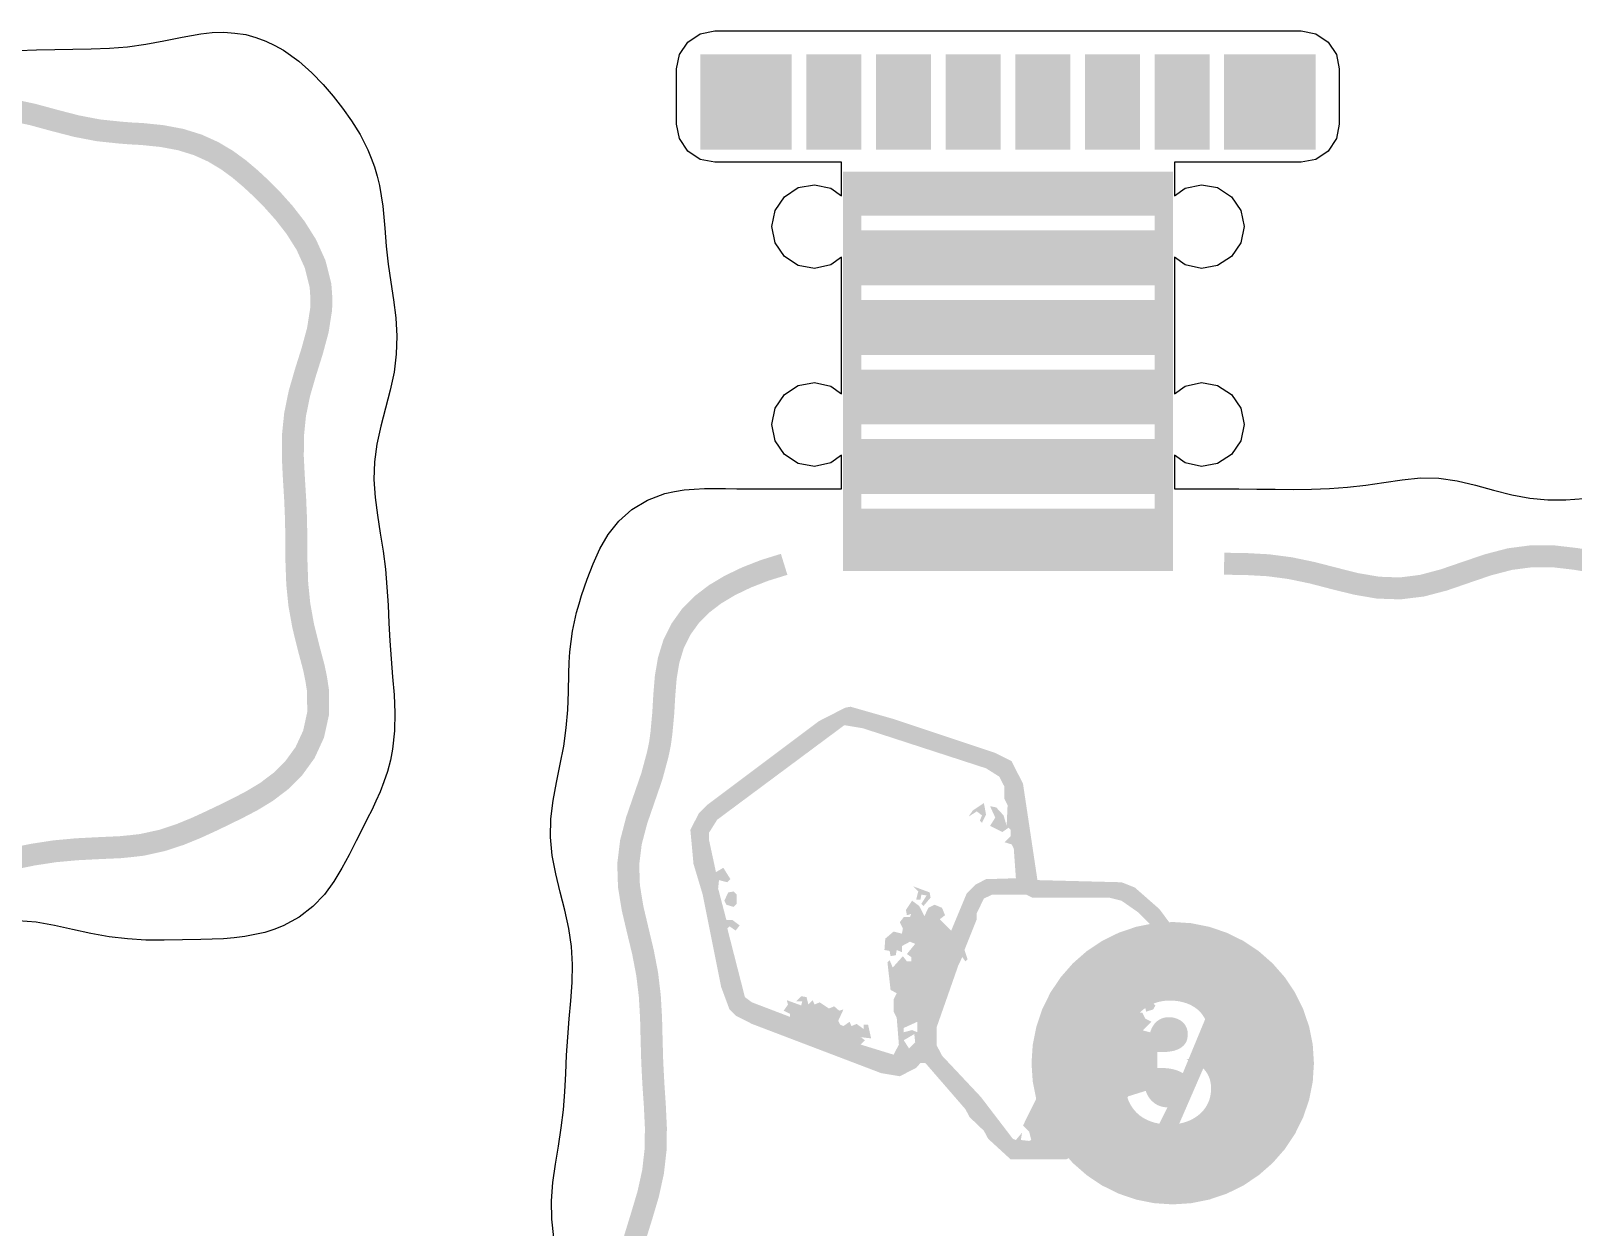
# Model space of a CAD drawing. Header units: millimetres. Extents: x 4 to 295, y 4 to 113.
# Drawn here: x 149.9 to 189.21, y 82.04 to 112.54 of the extents above; entities that cross this region are included whole.
import ezdxf

# ---------------------------------------------------------------- set-up
doc = ezdxf.new("R2010")
doc.units = ezdxf.units.MM
doc.layers.add('CUT', color=1, linetype='Continuous')
doc.layers.add('RASTER', color=7, linetype='Continuous')

msp = doc.modelspace()

# ---------------------------------------------------------------- hatches: boundary and pattern name
at = {"layer": 'RASTER'}
h = msp.add_hatch(color=7, dxfattribs=at)
h.paths.add_polyline_path([(166.958, 109.507), (182.649, 109.507), (182.649, 111.936), (166.958, 111.936)])
h.paths.add_polyline_path([(169.293, 109.507), (169.293, 111.936), (169.667, 111.936), (169.667, 109.507), (169.293, 109.507)], flags=0)
h.paths.add_polyline_path([(171.068, 109.507), (171.068, 111.936), (171.441, 111.936), (171.441, 109.507), (171.068, 109.507)], flags=0)
h.paths.add_polyline_path([(172.842, 109.507), (172.842, 111.936), (173.216, 111.936), (173.216, 109.507), (172.842, 109.507)], flags=0)
h.paths.add_polyline_path([(174.617, 109.507), (174.617, 111.936), (174.99, 111.936), (174.99, 109.507), (174.617, 109.507)], flags=0)
h.paths.add_polyline_path([(176.391, 109.507), (176.391, 111.936), (176.765, 111.936), (176.765, 109.507), (176.391, 109.507)], flags=0)
h.paths.add_polyline_path([(178.166, 109.507), (178.166, 111.936), (178.54, 111.936), (178.54, 109.507), (178.166, 109.507)], flags=0)
h.paths.add_polyline_path([(179.941, 109.507), (179.941, 111.936), (180.314, 111.936), (180.314, 109.507), (179.941, 109.507)], flags=0)
for points in [[(68.2, 106.543), (68.307, 107.041), (68.5, 107.458), (68.763, 107.819), (69.07, 108.121), (69.399, 108.369), (69.736, 108.573), (70.076, 108.752), (70.418, 108.921), (70.77, 109.089), (71.141, 109.26), (71.541, 109.424), (71.978, 109.568), (72.467, 109.675), (72.722, 109.704), (72.989, 109.73), (73.542, 109.755), (74.106, 109.784), (74.678, 109.837), (75.251, 109.925), (75.816, 110.04), (76.367, 110.155), (76.901, 110.235), (77.421, 110.253), (77.94, 110.193), (78.469, 110.058), (79.015, 109.873), (79.581, 109.678), (80.165, 109.521), (80.761, 109.438), (81.355, 109.441), (81.938, 109.513), (82.504, 109.618), (83.056, 109.721), (83.6, 109.799), (84.146, 109.847), (84.699, 109.877), (85.261, 109.907), (85.829, 109.956), (86.396, 110.03), (86.953, 110.114), (87.495, 110.182), (88.023, 110.202), (88.545, 110.157), (89.073, 110.04), (89.615, 109.867), (90.176, 109.673), (90.756, 109.504), (91.352, 109.405), (91.951, 109.397), (92.542, 109.475), (93.115, 109.604), (93.671, 109.743), (94.214, 109.858), (94.753, 109.933), (95.295, 109.97), (95.846, 109.985), (96.407, 109.999), (96.973, 110.028), (97.535, 110.073), (98.086, 110.117), (98.623, 110.134), (99.152, 110.101), (99.681, 110.006), (100.22, 109.855), (100.776, 109.674), (101.351, 109.505), (101.944, 109.394), (102.545, 109.374), (103.141, 109.448), (103.721, 109.59), (104.282, 109.756), (104.827, 109.905), (105.361, 110.008), (105.894, 110.059), (106.435, 110.066), (106.987, 110.051), (107.549, 110.036), (108.113, 110.036), (108.672, 110.048), (109.22, 110.053), (109.758, 110.028), (110.291, 109.956), (110.829, 109.834), (111.381, 109.677), (111.95, 109.519), (112.537, 109.405), (113.137, 109.372), (113.737, 109.437), (114.322, 109.581), (114.889, 109.763), (115.437, 109.938), (115.97, 110.068), (116.496, 110.136), (117.027, 110.143), (117.569, 110.107), (118.125, 110.054), (118.689, 110.008), (119.255, 109.981), (119.813, 109.965), (120.362, 109.942), (120.902, 109.891), (121.442, 109.801), (121.991, 109.677), (122.554, 109.542), (123.134, 109.435), (123.73, 109.394), (124.329, 109.444), (124.918, 109.58), (125.49, 109.767), (126.043, 109.958), (126.578, 110.11), (127.101, 110.196), (127.623, 110.21), (128.156, 110.162), (128.705, 110.078), (129.266, 109.99), (129.835, 109.92), (130.403, 109.877), (130.963, 109.849), (131.513, 109.815), (132.058, 109.758), (132.605, 109.672), (133.162, 109.57), (133.735, 109.48), (134.323, 109.437), (134.919, 109.473), (135.51, 109.592), (136.087, 109.771), (136.644, 109.967), (137.183, 110.134), (137.705, 110.237), (138.222, 110.261), (138.747, 110.21), (139.288, 110.106), (139.846, 109.982), (140.415, 109.871), (140.99, 109.795), (141.56, 109.753), (142.122, 109.731), (142.674, 109.705), (143.222, 109.661), (143.776, 109.598), (144.341, 109.535), (144.919, 109.499), (145.509, 109.522), (146.099, 109.619), (146.678, 109.78), (147.241, 109.968), (147.784, 110.14), (148.309, 110.256), (148.824, 110.292), (149.343, 110.246), (149.877, 110.131), (150.428, 109.981), (150.997, 109.834), (151.575, 109.723), (152.145, 109.663), (152.432, 109.641), (152.701, 109.627), (153.202, 109.576), (153.651, 109.492), (154.053, 109.367), (154.414, 109.204), (154.737, 109.011), (155.033, 108.795), (155.312, 108.559), (155.585, 108.305), (155.86, 108.025), (156.139, 107.713), (156.415, 107.358), (156.67, 106.954), (156.877, 106.5), (157.004, 105.994), (157.021, 105.734), (157.019, 105.479), (156.938, 104.965), (156.797, 104.447), (156.628, 103.91), (156.469, 103.358), (156.354, 102.795), (156.297, 102.229), (156.294, 101.67), (156.321, 101.122), (156.354, 100.584), (156.376, 100.053), (156.384, 99.519), (156.387, 98.978), (156.407, 98.426), (156.463, 97.868), (156.564, 97.31), (156.699, 96.76), (156.842, 96.222), (156.897, 95.949), (156.939, 95.68), (156.94, 95.163), (156.837, 94.695), (156.644, 94.278), (156.382, 93.917), (156.075, 93.615), (155.745, 93.367), (155.408, 93.163), (155.069, 92.984), (154.726, 92.815), (154.374, 92.647), (154.003, 92.476), (153.603, 92.312), (153.166, 92.168), (152.677, 92.061), (152.423, 92.032), (152.155, 92.006), (151.603, 91.981), (151.038, 91.952), (150.466, 91.899), (149.893, 91.811), (149.328, 91.696), (148.778, 91.581), (148.244, 91.501), (147.723, 91.483), (147.205, 91.543), (146.676, 91.678), (146.129, 91.863), (145.563, 92.058), (144.979, 92.215), (144.384, 92.298), (143.789, 92.295), (143.207, 92.223), (142.64, 92.118), (142.088, 92.015), (141.544, 91.937), (140.998, 91.889), (140.446, 91.859), (139.883, 91.829), (139.315, 91.78), (138.748, 91.706), (138.191, 91.622), (137.649, 91.555), (137.121, 91.534), (136.599, 91.579), (136.071, 91.696), (135.529, 91.869), (134.968, 92.063), (134.388, 92.232), (133.792, 92.331), (133.193, 92.339), (132.602, 92.261), (132.029, 92.132), (131.473, 91.993), (130.93, 91.878), (130.392, 91.803), (129.85, 91.766), (129.298, 91.751), (128.737, 91.737), (128.171, 91.708), (127.61, 91.663), (127.059, 91.619), (126.521, 91.602), (125.992, 91.635), (125.463, 91.73), (124.924, 91.881), (124.368, 92.062), (123.793, 92.231), (123.201, 92.342), (122.599, 92.362), (122.003, 92.288), (121.423, 92.146), (120.862, 91.98), (120.317, 91.831), (119.783, 91.728), (119.25, 91.677), (118.71, 91.67), (118.157, 91.685), (117.596, 91.7), (117.031, 91.7), (116.472, 91.688), (115.924, 91.683), (115.386, 91.708), (114.853, 91.78), (114.315, 91.903), (113.763, 92.06), (113.194, 92.217), (112.607, 92.331), (112.007, 92.364), (111.408, 92.299), (110.822, 92.155), (110.255, 91.973), (109.707, 91.798), (109.174, 91.668), (108.648, 91.6), (108.117, 91.593), (107.575, 91.629), (107.019, 91.682), (106.455, 91.728), (105.889, 91.755), (105.331, 91.771), (104.782, 91.794), (104.242, 91.845), (103.702, 91.935), (103.154, 92.059), (102.59, 92.194), (102.01, 92.301), (101.415, 92.342), (100.815, 92.292), (100.226, 92.156), (99.654, 91.969), (99.101, 91.778), (98.567, 91.626), (98.044, 91.54), (97.521, 91.527), (96.988, 91.574), (96.44, 91.658), (95.878, 91.746), (95.309, 91.816), (94.741, 91.859), (94.181, 91.888), (93.631, 91.921), (93.086, 91.978), (92.539, 92.064), (91.982, 92.166), (91.409, 92.256), (90.821, 92.299), (90.225, 92.263), (89.634, 92.144), (89.058, 91.965), (88.5, 91.769), (87.962, 91.602), (87.439, 91.499), (86.922, 91.475), (86.397, 91.526), (85.856, 91.63), (85.299, 91.754), (84.729, 91.865), (84.154, 91.942), (83.584, 91.983), (83.023, 92.006), (82.47, 92.031), (81.922, 92.076), (81.368, 92.138), (80.804, 92.201), (80.225, 92.237), (79.635, 92.214), (79.045, 92.117), (78.466, 91.956), (77.904, 91.768), (77.36, 91.596), (76.835, 91.48), (76.32, 91.444), (75.801, 91.491), (75.268, 91.605), (74.716, 91.755), (74.148, 91.902), (73.569, 92.013), (72.999, 92.073), (72.712, 92.095), (72.443, 92.109), (71.943, 92.16), (71.494, 92.244), (71.091, 92.369), (70.73, 92.532), (70.407, 92.725), (70.111, 92.941), (69.832, 93.177), (69.559, 93.432), (69.285, 93.711), (69.006, 94.023), (68.73, 94.378), (68.474, 94.782), (68.258, 95.26), (67.747, 95.028), (67.98, 94.517), (68.27, 94.057), (68.575, 93.665), (68.875, 93.328), (69.168, 93.03), (69.46, 92.758), (69.765, 92.501), (70.098, 92.257), (70.472, 92.035), (70.893, 91.845), (71.359, 91.7), (71.863, 91.605), (72.396, 91.55), (72.676, 91.536), (72.946, 91.515), (73.487, 91.458), (74.024, 91.355), (74.572, 91.213), (75.135, 91.06), (75.717, 90.936), (76.314, 90.884), (76.915, 90.925), (77.505, 91.054), (78.077, 91.235), (78.63, 91.421), (79.166, 91.569), (79.692, 91.656), (80.218, 91.677), (80.755, 91.643), (81.306, 91.581), (81.868, 91.518), (82.435, 91.472), (82.998, 91.446), (83.552, 91.423), (84.097, 91.384), (84.638, 91.312), (85.184, 91.206), (85.742, 91.081), (86.317, 90.971), (86.908, 90.915), (87.506, 90.943), (88.099, 91.059), (88.676, 91.237), (89.234, 91.433), (89.773, 91.601), (90.298, 91.707), (90.817, 91.738), (91.345, 91.7), (91.887, 91.614), (92.446, 91.511), (93.014, 91.423), (93.585, 91.363), (94.15, 91.328), (94.706, 91.3), (95.254, 91.258), (95.8, 91.191), (96.354, 91.104), (96.921, 91.018), (97.503, 90.966), (98.097, 90.982), (98.689, 91.079), (99.27, 91.244), (99.833, 91.438), (100.376, 91.616), (100.902, 91.738), (101.419, 91.782), (101.939, 91.745), (102.474, 91.646), (103.026, 91.513), (103.594, 91.385), (104.169, 91.289), (104.744, 91.235), (105.311, 91.211), (105.868, 91.195), (106.419, 91.169), (106.97, 91.124), (107.53, 91.071), (108.103, 91.033), (108.688, 91.041), (109.277, 91.117), (109.859, 91.259), (110.426, 91.439), (110.975, 91.616), (111.505, 91.747), (112.022, 91.803), (112.537, 91.775), (113.065, 91.672), (113.612, 91.52), (114.176, 91.36), (114.753, 91.229), (115.336, 91.15), (115.913, 91.123), (116.481, 91.128), (117.037, 91.139), (117.588, 91.14), (118.142, 91.125), (118.706, 91.11), (119.28, 91.118), (119.863, 91.173), (120.444, 91.286), (121.015, 91.441), (121.57, 91.605), (122.105, 91.737), (122.625, 91.803), (123.139, 91.785), (123.662, 91.686), (124.202, 91.527), (124.762, 91.345), (125.338, 91.184), (125.925, 91.079), (126.512, 91.042), (127.09, 91.059), (127.654, 91.104), (128.208, 91.149), (128.758, 91.177), (129.312, 91.191), (129.876, 91.206), (130.45, 91.245), (131.027, 91.326), (131.599, 91.447), (132.159, 91.587), (132.701, 91.709), (133.226, 91.779), (133.742, 91.773), (134.262, 91.686), (134.798, 91.529), (135.352, 91.337), (135.925, 91.155), (136.513, 91.025), (137.107, 90.973), (137.694, 90.996), (138.268, 91.067), (138.826, 91.151), (139.375, 91.223), (139.922, 91.27), (140.475, 91.3), (141.038, 91.33), (141.608, 91.38), (142.179, 91.462), (142.743, 91.567), (143.292, 91.67), (143.825, 91.736), (144.346, 91.739), (144.866, 91.666), (145.398, 91.522), (145.948, 91.333), (146.516, 91.14), (147.103, 90.992), (147.7, 90.923), (148.295, 90.943), (148.877, 91.03), (149.441, 91.148), (149.992, 91.26), (150.535, 91.343), (151.078, 91.393), (151.629, 91.421), (152.19, 91.446), (152.482, 91.475), (152.778, 91.51), (153.312, 91.628), (153.796, 91.786), (154.226, 91.962), (154.612, 92.139), (154.971, 92.311), (155.323, 92.485), (155.685, 92.675), (156.06, 92.904), (156.441, 93.191), (156.807, 93.553), (157.128, 93.996), (157.368, 94.518), (157.497, 95.103), (157.499, 95.709), (157.449, 96.046), (157.387, 96.355), (157.242, 96.899), (157.112, 97.427), (157.018, 97.946), (156.966, 98.464), (156.948, 98.989), (156.944, 99.525), (156.937, 100.068), (156.914, 100.613), (156.881, 101.153), (156.854, 101.682), (156.857, 102.199), (156.908, 102.71), (157.013, 103.224), (157.165, 103.748), (157.335, 104.289), (157.486, 104.848), (157.576, 105.42), (157.581, 105.751), (157.555, 106.098), (157.406, 106.684), (157.164, 107.219), (156.874, 107.679), (156.57, 108.071), (156.269, 108.408), (155.976, 108.706), (155.684, 108.978), (155.379, 109.236), (155.046, 109.479), (154.672, 109.701), (154.251, 109.891), (153.785, 110.036), (153.281, 110.131), (152.748, 110.186), (152.469, 110.2), (152.199, 110.221), (151.657, 110.278), (151.12, 110.381), (150.572, 110.523), (150.009, 110.676), (149.427, 110.8), (148.83, 110.852), (148.229, 110.811), (147.639, 110.682), (147.067, 110.501), (146.514, 110.315), (145.978, 110.167), (145.452, 110.08), (144.926, 110.06), (144.389, 110.093), (143.839, 110.155), (143.276, 110.218), (142.709, 110.264), (142.146, 110.29), (141.592, 110.313), (141.047, 110.352), (140.506, 110.424), (139.96, 110.53), (139.402, 110.655), (138.827, 110.765), (138.236, 110.821), (137.638, 110.793), (137.045, 110.677), (136.468, 110.499), (135.91, 110.303), (135.371, 110.135), (134.847, 110.029), (134.327, 109.998), (133.799, 110.036), (133.257, 110.122), (132.699, 110.225), (132.13, 110.313), (131.559, 110.373), (130.994, 110.408), (130.438, 110.436), (129.891, 110.478), (129.344, 110.545), (128.79, 110.632), (128.223, 110.718), (127.641, 110.77), (127.048, 110.754), (126.455, 110.657), (125.874, 110.492), (125.311, 110.298), (124.768, 110.12), (124.242, 109.998), (123.725, 109.954), (123.205, 109.991), (122.67, 110.09), (122.118, 110.223), (121.55, 110.351), (120.975, 110.447), (120.4, 110.501), (119.833, 110.525), (119.276, 110.541), (118.726, 110.567), (118.174, 110.612), (117.615, 110.665), (117.042, 110.703), (116.457, 110.695), (115.867, 110.619), (115.285, 110.477), (114.718, 110.297), (114.169, 110.12), (113.639, 109.989), (113.122, 109.933), (112.607, 109.961), (112.079, 110.064), (111.532, 110.216), (110.968, 110.376), (110.391, 110.507), (109.809, 110.586), (109.231, 110.613), (108.663, 110.608), (108.107, 110.597), (107.556, 110.597), (107.002, 110.611), (106.439, 110.626), (105.864, 110.618), (105.281, 110.563), (104.7, 110.451), (104.129, 110.295), (103.575, 110.131), (103.039, 109.999), (102.519, 109.934), (102.005, 109.951), (101.482, 110.05), (100.942, 110.209), (100.382, 110.391), (99.806, 110.552), (99.219, 110.657), (98.632, 110.695), (98.055, 110.677), (97.49, 110.632), (96.936, 110.587), (96.386, 110.559), (95.832, 110.545), (95.268, 110.53), (94.694, 110.491), (94.117, 110.41), (93.545, 110.289), (92.985, 110.149), (92.443, 110.027), (91.918, 109.957), (91.402, 109.963), (90.882, 110.051), (90.346, 110.207), (89.792, 110.399), (89.219, 110.581), (88.631, 110.711), (88.037, 110.763), (87.45, 110.74), (86.877, 110.669), (86.318, 110.585), (85.769, 110.513), (85.222, 110.466), (84.669, 110.436), (84.106, 110.406), (83.536, 110.356), (82.965, 110.274), (82.401, 110.169), (81.852, 110.066), (81.319, 110), (80.798, 109.997), (80.278, 110.07), (79.746, 110.214), (79.197, 110.403), (78.628, 110.596), (78.041, 110.744), (77.444, 110.813), (76.849, 110.793), (76.268, 110.706), (75.703, 110.588), (75.152, 110.476), (74.61, 110.393), (74.066, 110.343), (73.515, 110.315), (72.954, 110.29), (72.662, 110.262), (72.366, 110.226), (71.832, 110.109), (71.348, 109.95), (70.918, 109.774), (70.532, 109.597), (70.173, 109.425), (69.821, 109.251), (69.46, 109.061), (69.084, 108.832), (68.703, 108.545), (68.337, 108.184), (68.016, 107.74), (67.776, 107.218), (67.652, 106.663)], [(180.31, 98.672), (180.865, 98.664), (181.409, 98.634), (181.949, 98.563), (182.492, 98.45), (183.047, 98.306), (183.619, 98.164), (184.208, 98.063), (184.81, 98.043), (185.411, 98.117), (186, 98.272), (186.569, 98.468), (187.12, 98.656), (187.653, 98.795), (188.177, 98.864), (188.703, 98.86), (189.241, 98.797), (189.794, 98.702), (190.36, 98.605), (190.932, 98.53), (191.502, 98.481), (192.065, 98.448), (192.62, 98.411), (193.171, 98.357), (193.725, 98.282), (194.29, 98.201), (194.869, 98.142), (195.46, 98.136), (196.055, 98.206), (196.643, 98.349), (197.215, 98.536), (197.768, 98.725), (198.303, 98.869), (198.822, 98.94), (199.34, 98.925), (199.868, 98.833), (200.414, 98.688), (200.978, 98.527), (201.556, 98.391), (202.14, 98.302), (202.712, 98.267), (202.997, 98.254), (203.262, 98.249), (203.761, 98.21), (204.211, 98.134), (204.618, 98.018), (204.989, 97.867), (205.328, 97.688), (205.644, 97.486), (205.946, 97.264), (206.242, 97.018), (206.535, 96.742), (206.822, 96.425), (207.091, 96.061), (207.321, 95.648), (207.484, 95.187), (207.553, 94.677), (207.54, 94.417), (207.508, 94.16), (207.366, 93.617), (207.178, 93.065), (206.987, 92.494), (206.838, 91.907), (206.762, 91.311), (206.765, 90.718), (206.825, 90.138), (206.911, 89.571), (206.993, 89.017), (207.055, 88.466), (207.095, 87.913), (207.128, 87.352), (207.172, 86.784), (207.24, 86.212), (207.329, 85.646), (207.42, 85.091), (207.483, 84.551), (207.491, 84.024), (207.427, 83.5), (207.293, 82.967), (207.109, 82.418), (206.914, 81.85), (206.755, 81.263), (206.674, 80.662), (206.69, 80.059), (206.788, 79.468), (206.933, 78.895), (207.083, 78.338), (207.203, 77.795), (207.279, 77.256), (207.312, 76.714), (207.317, 76.162), (207.315, 75.602), (207.323, 75.036), (207.34, 74.474), (207.355, 73.921), (207.346, 73.378), (207.292, 72.842), (207.187, 72.304), (207.038, 71.756), (206.873, 71.192), (206.733, 70.609), (206.662, 70.01), (206.686, 69.406), (206.803, 68.81), (206.98, 68.231), (207.171, 67.672), (207.332, 67.131), (207.433, 66.602), (207.465, 66.075), (207.438, 65.539), (207.373, 64.99), (207.298, 64.429), (207.236, 63.86), (207.194, 63.292), (207.162, 62.731), (207.124, 62.179), (207.063, 61.631), (207.014, 61.368), (206.961, 61.112), (206.813, 60.623), (206.648, 60.183), (206.483, 59.777), (206.329, 59.394), (206.187, 59.026), (206.046, 58.665), (205.889, 58.31), (205.694, 57.961), (205.448, 57.629), (205.14, 57.332), (204.771, 57.091), (204.346, 56.929), (203.871, 56.859), (203.349, 56.886), (203.076, 56.937), (202.797, 56.996), (202.232, 57.138), (201.656, 57.255), (201.075, 57.33), (200.5, 57.365), (199.934, 57.377), (199.376, 57.387), (198.82, 57.408), (198.261, 57.439), (197.691, 57.463), (197.11, 57.455), (196.522, 57.394), (195.938, 57.272), (195.366, 57.109), (194.81, 56.939), (194.273, 56.806), (193.752, 56.741), (193.236, 56.761), (192.711, 56.865), (192.167, 57.029), (191.605, 57.217), (191.026, 57.382), (190.435, 57.49), (189.844, 57.526), (189.261, 57.502), (188.691, 57.445), (188.132, 57.383), (187.579, 57.336), (187.024, 57.304), (186.461, 57.276), (185.89, 57.233), (185.315, 57.16), (184.744, 57.056), (184.184, 56.939), (183.639, 56.842), (183.111, 56.794), (182.59, 56.819), (182.064, 56.923), (181.524, 57.09), (180.964, 57.29), (180.386, 57.474), (179.791, 57.598), (179.189, 57.633), (178.594, 57.58), (178.014, 57.468), (177.45, 57.335), (176.901, 57.216), (176.358, 57.132), (175.813, 57.084), (175.26, 57.061), (174.699, 57.044), (174.133, 57.016), (173.569, 56.975), (173.014, 56.934), (172.471, 56.916), (171.938, 56.944), (171.406, 57.031), (170.866, 57.174), (170.316, 57.349), (170.043, 57.445), (169.774, 57.534), (169.272, 57.695), (168.806, 57.815), (168.366, 57.898), (167.95, 57.962), (167.554, 58.034), (167.176, 58.14), (166.822, 58.297), (166.5, 58.515), (166.222, 58.797), (165.997, 59.14), (165.833, 59.54), (165.73, 59.99), (165.679, 60.482), (165.669, 61.013), (165.679, 61.297), (165.685, 61.582), (165.708, 62.142), (165.732, 62.696), (165.776, 63.243), (165.854, 63.787), (165.965, 64.336), (166.093, 64.898), (166.204, 65.476), (166.26, 66.07), (166.231, 66.671), (166.113, 67.267), (165.931, 67.846), (165.731, 68.407), (165.559, 68.949), (165.45, 69.475), (165.42, 69.995), (165.465, 70.522), (165.564, 71.065), (165.686, 71.624), (165.797, 72.194), (165.877, 72.77), (165.924, 73.343), (165.95, 73.908), (165.977, 74.465), (166.017, 75.019), (166.071, 75.576), (166.124, 76.144), (166.149, 76.725), (166.117, 77.316), (166.016, 77.906), (165.856, 78.486), (165.671, 79.05), (165.506, 79.595), (165.398, 80.121), (165.373, 80.637), (165.433, 81.157), (165.564, 81.693), (165.736, 82.247), (165.905, 82.818), (166.033, 83.402), (166.1, 83.991), (166.109, 84.574), (166.082, 85.146), (166.045, 85.707), (166.016, 86.262), (166, 86.819), (165.986, 87.383), (165.953, 87.956), (165.884, 88.535), (165.773, 89.112), (165.638, 89.678), (165.508, 90.228), (165.421, 90.761), (165.404, 91.281), (165.468, 91.801), (165.609, 92.334), (165.799, 92.884), (165.995, 93.454), (166.149, 94.025), (166.21, 94.32), (166.248, 94.601), (166.296, 95.114), (166.323, 95.589), (166.359, 96.027), (166.427, 96.43), (166.54, 96.799), (166.705, 97.135), (166.921, 97.436), (167.186, 97.705), (167.498, 97.943), (167.854, 98.155), (168.252, 98.346), (168.691, 98.517), (169.181, 98.669), (169.015, 99.204), (168.506, 99.046), (168.03, 98.86), (167.59, 98.649), (167.185, 98.408), (166.816, 98.126), (166.492, 97.797), (166.224, 97.422), (166.019, 97.005), (165.882, 96.559), (165.803, 96.097), (165.764, 95.628), (165.737, 95.157), (165.691, 94.661), (165.658, 94.415), (165.605, 94.16), (165.459, 93.618), (165.269, 93.067), (165.072, 92.496), (164.918, 91.908), (164.844, 91.307), (164.863, 90.707), (164.958, 90.119), (165.092, 89.548), (165.226, 88.993), (165.33, 88.449), (165.395, 87.907), (165.426, 87.36), (165.44, 86.803), (165.456, 86.239), (165.485, 85.674), (165.523, 85.114), (165.549, 84.565), (165.541, 84.027), (165.48, 83.495), (165.362, 82.958), (165.199, 82.409), (165.024, 81.842), (164.881, 81.257), (164.813, 80.656), (164.842, 80.051), (164.962, 79.457), (165.137, 78.881), (165.32, 78.324), (165.469, 77.783), (165.56, 77.253), (165.588, 76.722), (165.565, 76.182), (165.514, 75.63), (165.459, 75.066), (165.418, 74.499), (165.391, 73.935), (165.364, 73.379), (165.32, 72.832), (165.244, 72.287), (165.137, 71.737), (165.014, 71.175), (164.909, 70.596), (164.86, 70.003), (164.895, 69.402), (165.017, 68.807), (165.2, 68.228), (165.4, 67.668), (165.57, 67.127), (165.675, 66.602), (165.7, 66.083), (165.649, 65.556), (165.544, 65.013), (165.417, 64.454), (165.301, 63.882), (165.219, 63.305), (165.172, 62.731), (165.148, 62.165), (165.125, 61.601), (165.119, 61.313), (165.108, 61.013), (165.12, 60.449), (165.177, 59.899), (165.299, 59.371), (165.501, 58.88), (165.785, 58.445), (166.142, 58.084), (166.55, 57.807), (166.986, 57.613), (167.427, 57.489), (167.857, 57.409), (168.272, 57.345), (168.684, 57.269), (169.115, 57.157), (169.601, 57.001), (169.862, 56.914), (170.141, 56.816), (170.709, 56.636), (171.289, 56.483), (171.878, 56.387), (172.466, 56.356), (173.044, 56.374), (173.61, 56.416), (174.167, 56.456), (174.721, 56.484), (175.281, 56.501), (175.849, 56.525), (176.425, 56.576), (177.003, 56.665), (177.574, 56.788), (178.132, 56.92), (178.672, 57.025), (179.198, 57.073), (179.717, 57.043), (180.243, 56.933), (180.785, 56.759), (181.346, 56.559), (181.927, 56.379), (182.522, 56.263), (183.122, 56.234), (183.714, 56.286), (184.29, 56.389), (184.851, 56.506), (185.401, 56.606), (185.946, 56.676), (186.496, 56.717), (187.054, 56.744), (187.619, 56.777), (188.187, 56.826), (188.749, 56.887), (189.3, 56.943), (189.838, 56.966), (190.367, 56.934), (190.898, 56.836), (191.439, 56.681), (191.998, 56.495), (192.575, 56.321), (193.171, 56.205), (193.775, 56.181), (194.375, 56.255), (194.959, 56.399), (195.524, 56.571), (196.073, 56.728), (196.609, 56.84), (197.143, 56.896), (197.682, 56.903), (198.233, 56.879), (198.794, 56.848), (199.36, 56.827), (199.923, 56.817), (200.477, 56.805), (201.022, 56.773), (201.563, 56.702), (202.108, 56.591), (202.668, 56.451), (202.967, 56.387), (203.295, 56.329), (203.897, 56.299), (204.486, 56.387), (205.024, 56.591), (205.488, 56.892), (205.868, 57.258), (206.164, 57.656), (206.39, 58.059), (206.563, 58.449), (206.71, 58.823), (206.851, 59.189), (207.002, 59.567), (207.17, 59.98), (207.344, 60.445), (207.502, 60.966), (207.564, 61.259), (207.618, 61.556), (207.682, 62.128), (207.722, 62.696), (207.753, 63.256), (207.794, 63.809), (207.854, 64.361), (207.929, 64.921), (207.996, 65.492), (208.025, 66.078), (207.989, 66.672), (207.876, 67.263), (207.705, 67.842), (207.513, 68.404), (207.347, 68.947), (207.243, 69.472), (207.222, 69.988), (207.285, 70.51), (207.415, 71.048), (207.577, 71.604), (207.733, 72.177), (207.847, 72.76), (207.905, 73.345), (207.916, 73.923), (207.9, 74.49), (207.883, 75.049), (207.876, 75.604), (207.877, 76.164), (207.872, 76.734), (207.836, 77.312), (207.754, 77.894), (207.627, 78.472), (207.476, 79.036), (207.337, 79.584), (207.247, 80.113), (207.234, 80.631), (207.304, 81.151), (207.449, 81.685), (207.64, 82.238), (207.831, 82.809), (207.978, 83.397), (208.05, 83.994), (208.042, 84.588), (207.975, 85.169), (207.883, 85.735), (207.795, 86.289), (207.73, 86.838), (207.687, 87.39), (207.654, 87.95), (207.613, 88.518), (207.549, 89.089), (207.466, 89.655), (207.381, 90.209), (207.324, 90.749), (207.321, 91.277), (207.388, 91.802), (207.524, 92.336), (207.709, 92.886), (207.902, 93.455), (208.056, 94.041), (208.098, 94.369), (208.112, 94.718), (208.029, 95.318), (207.833, 95.876), (207.564, 96.363), (207.257, 96.779), (206.936, 97.133), (206.614, 97.438), (206.292, 97.706), (205.96, 97.949), (205.609, 98.173), (205.225, 98.375), (204.8, 98.548), (204.334, 98.681), (203.83, 98.766), (203.295, 98.809), (203.014, 98.815), (202.743, 98.826), (202.199, 98.86), (201.663, 98.941), (201.12, 99.07), (200.563, 99.228), (199.988, 99.38), (199.396, 99.483), (198.792, 99.5), (198.191, 99.419), (197.605, 99.261), (197.037, 99.068), (196.489, 98.888), (195.956, 98.757), (195.43, 98.696), (194.9, 98.702), (194.358, 98.758), (193.802, 98.837), (193.236, 98.913), (192.666, 98.97), (192.1, 99.007), (191.542, 99.04), (190.992, 99.087), (190.443, 99.159), (189.888, 99.254), (189.321, 99.351), (188.738, 99.419), (188.143, 99.423), (187.545, 99.345), (186.958, 99.192), (186.388, 98.998), (185.837, 98.809), (185.304, 98.667), (184.785, 98.602), (184.266, 98.621), (183.734, 98.712), (183.185, 98.85), (182.619, 98.996), (182.042, 99.116), (181.461, 99.192), (180.884, 99.224), (180.318, 99.232)]]:
    msp.add_hatch(color=7, dxfattribs=at).paths.add_polyline_path(points)
h = msp.add_hatch(color=7, dxfattribs=at)
h.paths.add_polyline_path([(170.601, 98.766), (179.007, 98.766), (179.007, 108.947), (170.601, 108.947)])
h.paths.add_polyline_path([(171.068, 100.354), (171.068, 100.728), (178.54, 100.728), (178.54, 100.354), (171.068, 100.354)], flags=0)
h.paths.add_polyline_path([(171.068, 102.129), (171.068, 102.502), (178.54, 102.502), (178.54, 102.129), (171.068, 102.129)], flags=0)
h.paths.add_polyline_path([(171.068, 103.903), (171.068, 104.277), (178.54, 104.277), (178.54, 103.903), (171.068, 103.903)], flags=0)
h.paths.add_polyline_path([(171.068, 105.678), (171.068, 106.051), (178.54, 106.051), (178.54, 105.678), (171.068, 105.678)], flags=0)
h.paths.add_polyline_path([(171.068, 107.452), (171.068, 107.826), (178.54, 107.826), (178.54, 107.452), (171.068, 107.452)], flags=0)
h = msp.add_hatch(color=7, dxfattribs=at)
h.paths.add_polyline_path([(170.657, 95.283), (170.79, 95.307), (171.889, 94.993), (174.48, 94.129), (174.896, 93.918), (175.187, 93.344), (175.555, 90.887), (177.699, 90.832), (178.036, 90.699), (178.664, 90.149), (178.931, 89.788), (180.077, 88.658), (180.313, 88.344), (180.446, 88.085), (180.446, 87.614), (178.9, 84.058), (178.327, 83.924), (176.443, 83.846), (176.286, 83.767), (174.873, 83.767), (174.299, 84.293), (174.19, 84.497), (173.828, 84.843), (173.719, 85.047), (172.698, 86.224), (172.572, 86.224), (172.462, 86.099), (172.046, 85.887), (171.575, 85.965), (168.278, 87.221), (167.862, 87.433), (167.705, 87.59), (167.493, 88.163), (167.022, 90.518), (166.787, 91.303), (166.708, 92.167), (166.92, 92.583), (167.156, 92.818), (169.982, 94.938)])
h.paths.add_polyline_path([(170.633, 94.836), (167.391, 92.426), (167.179, 92.088), (167.179, 91.931), (167.36, 91.091), (167.548, 91.201), (167.729, 90.911), (167.65, 90.832), (167.438, 90.887), (167.415, 90.675), (167.627, 89.867), (167.784, 89.867), (167.964, 89.733), (167.862, 89.6), (167.705, 89.71), (167.65, 89.655), (168.098, 87.904), (168.278, 87.771), (169.244, 87.402), (169.244, 87.48), (169.087, 87.559), (169.197, 87.716), (169.165, 87.826), (169.534, 87.692), (169.558, 87.794), (169.401, 87.794), (169.534, 87.928), (169.668, 87.904), (169.715, 87.716), (169.825, 87.826), (169.872, 87.716), (170.005, 87.771), (170.241, 87.614), (170.374, 87.669), (170.5, 87.559), (170.61, 87.59), (170.476, 87.3), (170.531, 87.198), (170.61, 87.166), (170.767, 87.276), (170.814, 87.166), (170.947, 87.221), (171.128, 87.088), (171.128, 87.198), (171.238, 87.198), (171.316, 86.852), (171.049, 86.884), (171.159, 86.805), (171.049, 86.695), (171.889, 86.436), (172.023, 86.695), (171.968, 87.378), (171.889, 87.535), (171.889, 87.849), (171.968, 88.006), (171.811, 88.085), (171.732, 88.791), (171.787, 88.846), (171.866, 88.658), (172.125, 88.948), (172.227, 88.815), (172.337, 88.815), (172.337, 88.925), (172.227, 89.003), (172.439, 89.262), (172.305, 89.317), (172.101, 89.207), (172.101, 89.05), (171.968, 89.105), (171.944, 88.972), (171.811, 88.948), (171.787, 89.082), (171.654, 89.105), (171.677, 89.396), (171.889, 89.576), (172.101, 89.521), (172.125, 89.655), (172.046, 89.812), (172.148, 89.945), (172.305, 89.945), (172.337, 90.024), (172.227, 89.992), (172.203, 90.126), (172.36, 90.361), (172.541, 90.228), (172.674, 89.969), (172.776, 90.181), (172.933, 90.259), (173.122, 90.181), (173.2, 89.992), (173.067, 89.89), (173.357, 89.6), (173.75, 90.542), (173.985, 90.777), (174.244, 90.911), (175.006, 90.934), (174.951, 91.696), (174.896, 91.798), (174.715, 91.853), (174.873, 92.01), (174.873, 92.167), (174.818, 92.222), (174.661, 92.112), (174.347, 92.269), (174.48, 92.481), (174.347, 92.771), (174.504, 92.74), (174.692, 92.536), (174.77, 92.269), (174.794, 92.795), (174.715, 92.952), (174.715, 93.266), (174.582, 93.525), (174.244, 93.737), (171.104, 94.758)], flags=0)
h.paths.add_polyline_path([(174.19, 92.85), (174.244, 92.559), (174.142, 92.347), (174.087, 92.402), (174.142, 92.536), (174.009, 92.638), (173.797, 92.504), (173.907, 92.661)], flags=0)
h.paths.add_polyline_path([(172.384, 90.73), (172.808, 90.573), (172.831, 90.44), (172.651, 90.228), (172.596, 90.283), (172.729, 90.495), (172.596, 90.518), (172.572, 90.385), (172.462, 90.385), (172.517, 90.597)], flags=0)
h.paths.add_polyline_path([(167.674, 90.573), (167.807, 90.597), (167.886, 90.518), (167.886, 90.283), (167.807, 90.204), (167.627, 90.259), (167.572, 90.361)], flags=0)
h.paths.add_polyline_path([(174.401, 90.518), (174.19, 90.416), (174.009, 90.047), (174.009, 89.89), (173.695, 89.105), (173.773, 88.87), (173.719, 88.815), (173.64, 88.925), (173.538, 88.713), (172.988, 87.143), (172.988, 86.672), (173.122, 86.413), (174.111, 85.361), (174.927, 84.293), (175.006, 84.262), (175.163, 84.45), (175.132, 84.262), (175.344, 84.238), (175.398, 84.262), (175.344, 84.474), (175.187, 84.631), (175.524, 85.314), (175.658, 85.259), (175.736, 85.337), (175.579, 85.494), (175.869, 85.675), (175.736, 85.808), (175.76, 85.942), (175.972, 85.887), (176.05, 85.965), (175.838, 86.099), (176.576, 87.716), (176.757, 87.849), (177.149, 87.849), (177.44, 87.198), (177.62, 87.221), (177.911, 87.088), (177.722, 87.245), (177.722, 87.433), (177.911, 87.402), (177.911, 87.512), (177.699, 87.614), (177.463, 87.378), (177.408, 87.59), (177.487, 87.747), (177.777, 87.771), (177.911, 87.637), (178.091, 87.771), (178.146, 87.716), (178.036, 87.59), (178.068, 87.512), (178.225, 87.512), (178.303, 87.355), (178.46, 87.276), (178.248, 87.064), (178.303, 86.962), (178.539, 86.884), (178.484, 86.75), (178.617, 86.46), (178.484, 86.358), (178.562, 86.201), (178.507, 86.099), (178.272, 85.91), (178.303, 86.177), (178.146, 86.146), (178.115, 85.942), (177.989, 85.753), (177.879, 85.753), (178.013, 86.044), (177.958, 86.099), (177.801, 85.989), (177.754, 86.099), (177.62, 86.122), (177.62, 86.358), (177.777, 86.75), (177.644, 86.805), (177.408, 86.224), (177.542, 86.044), (177.518, 85.863), (177.675, 85.785), (177.722, 85.596), (177.911, 85.471), (177.754, 85.125), (177.699, 85.18), (177.832, 85.471), (177.644, 85.361), (177.62, 85.494), (177.518, 85.439), (177.518, 85.282), (177.408, 85.314), (177.361, 85.204), (177.306, 85.259), (177.487, 85.628), (177.597, 85.675), (177.542, 85.73), (177.33, 85.628), (177.251, 85.392), (177.149, 85.337), (176.992, 85.416), (176.859, 85.235), (176.914, 85.18), (177.204, 85.235), (177.016, 84.811), (177.283, 84.733), (177.126, 84.576), (177.016, 84.733), (176.89, 84.733), (176.78, 84.529), (176.812, 84.419), (176.623, 84.497), (176.521, 84.709), (176.419, 84.654), (176.388, 84.45), (176.152, 84.34), (177.149, 84.317), (177.306, 84.395), (178.248, 84.395), (178.586, 84.529), (179.033, 85.416), (179.975, 87.692), (180.03, 87.904), (179.763, 88.344), (178.617, 89.474), (178.507, 89.678), (178.115, 90.071), (177.699, 90.361), (177.385, 90.44), (175.422, 90.44), (175.265, 90.518)], flags=0)
h.paths.add_polyline_path([(178.272, 87.747), (178.484, 87.771), (178.562, 87.692), (178.507, 87.59), (178.327, 87.535)], flags=0)
h.paths.add_polyline_path([(172.494, 87.276), (172.148, 87.119), (172.148, 87.009), (172.36, 87.064), (172.494, 87.009)], flags=0)
h.paths.add_polyline_path([(176.733, 87.276), (176.6, 87.143), (176.655, 87.009), (176.545, 86.774), (176.702, 86.805), (176.812, 87.088), (176.89, 87.119), (176.89, 86.648), (177.047, 86.648), (177.44, 86.46), (177.408, 86.617), (177.094, 86.695), (176.992, 86.907), (177.126, 87.088), (177.094, 87.166), (176.969, 87.276), (176.78, 87.166)], flags=0)
h.paths.add_polyline_path([(177.283, 87.198), (177.228, 87.143), (177.361, 86.884), (177.487, 86.884), (177.518, 87.041), (177.33, 87.088)], flags=0)
h.paths.add_polyline_path([(172.415, 86.962), (172.148, 86.805), (172.282, 86.593), (172.439, 86.75)], flags=0)
h.paths.add_polyline_path([(178.225, 86.884), (178.146, 86.617), (178.013, 86.515), (178.036, 86.46), (178.248, 86.515), (178.382, 86.381), (178.46, 86.57), (178.327, 86.672), (178.382, 86.805)], flags=0)
h.paths.add_polyline_path([(176.341, 86.413), (176.309, 86.224), (176.419, 86.256), (176.655, 86.146), (176.655, 86.256)], flags=0)
h.paths.add_polyline_path([(176.6, 85.259), (176.498, 85.204), (176.498, 85.078), (176.812, 84.89), (176.812, 85.078), (176.702, 85.047)], flags=0)
h = msp.add_hatch(color=7, dxfattribs=at)
h.paths.add_polyline_path([(182.603, 86.22), (182.573, 85.75), (182.481, 85.288), (182.329, 84.842), (182.121, 84.42), (181.86, 84.028), (181.549, 83.674), (181.195, 83.364), (180.804, 83.102), (180.381, 82.894), (179.935, 82.743), (179.474, 82.651), (179.004, 82.62), (178.534, 82.651), (178.072, 82.743), (177.626, 82.894), (177.204, 83.102), (176.812, 83.364), (176.458, 83.674), (176.148, 84.028), (175.886, 84.42), (175.678, 84.842), (175.527, 85.288), (175.435, 85.75), (175.404, 86.22), (175.435, 86.69), (175.527, 87.151), (175.678, 87.597), (175.886, 88.02), (176.148, 88.411), (176.458, 88.765), (176.812, 89.076), (177.204, 89.337), (177.626, 89.545), (178.072, 89.697), (178.534, 89.789), (179.004, 89.819), (179.474, 89.789), (179.935, 89.697), (180.381, 89.545), (180.804, 89.337), (181.195, 89.076), (181.549, 88.765), (181.86, 88.411), (182.121, 88.02), (182.329, 87.597), (182.481, 87.151), (182.573, 86.69)])
h.paths.add_polyline_path([(178.609, 86.504), (178.609, 86.097), (178.736, 86.097), (178.766, 86.096), (178.796, 86.095), (178.827, 86.093), (178.858, 86.09), (178.889, 86.087), (178.921, 86.082), (178.952, 86.077), (178.985, 86.071), (179.017, 86.064), (179.048, 86.056), (179.079, 86.048), (179.108, 86.038), (179.137, 86.027), (179.166, 86.015), (179.193, 86.002), (179.22, 85.988), (179.246, 85.973), (179.271, 85.957), (179.295, 85.939), (179.318, 85.92), (179.339, 85.9), (179.359, 85.878), (179.379, 85.855), (179.397, 85.831), (179.413, 85.805), (179.427, 85.778), (179.439, 85.75), (179.449, 85.72), (179.457, 85.689), (179.462, 85.656), (179.466, 85.622), (179.467, 85.587), (179.466, 85.554), (179.464, 85.522), (179.46, 85.491), (179.455, 85.462), (179.448, 85.434), (179.439, 85.407), (179.429, 85.382), (179.418, 85.358), (179.405, 85.335), (179.392, 85.313), (179.377, 85.292), (179.362, 85.273), (179.345, 85.254), (179.328, 85.236), (179.31, 85.22), (179.29, 85.205), (179.27, 85.19), (179.25, 85.177), (179.229, 85.164), (179.207, 85.153), (179.184, 85.143), (179.161, 85.133), (179.137, 85.125), (179.112, 85.118), (179.087, 85.111), (179.062, 85.105), (179.038, 85.101), (179.013, 85.097), (178.988, 85.094), (178.964, 85.092), (178.939, 85.09), (178.915, 85.09), (178.855, 85.092), (178.799, 85.098), (178.746, 85.107), (178.695, 85.121), (178.648, 85.138), (178.603, 85.159), (178.561, 85.184), (178.522, 85.213), (178.485, 85.245), (178.452, 85.278), (178.422, 85.313), (178.395, 85.35), (178.371, 85.389), (178.349, 85.429), (178.331, 85.471), (178.316, 85.515), (177.84, 85.366), (177.856, 85.32), (177.873, 85.276), (177.891, 85.233), (177.912, 85.192), (177.933, 85.152), (177.957, 85.114), (177.981, 85.078), (178.008, 85.043), (178.035, 85.01), (178.064, 84.978), (178.094, 84.948), (178.125, 84.92), (178.156, 84.893), (178.189, 84.868), (178.223, 84.844), (178.258, 84.822), (178.294, 84.802), (178.331, 84.783), (178.369, 84.765), (178.408, 84.749), (178.447, 84.734), (178.487, 84.72), (178.528, 84.708), (178.571, 84.697), (178.613, 84.688), (178.657, 84.679), (178.701, 84.672), (178.746, 84.667), (178.791, 84.662), (178.837, 84.659), (178.884, 84.657), (178.932, 84.657), (178.979, 84.658), (179.027, 84.66), (179.074, 84.665), (179.122, 84.671), (179.169, 84.679), (179.216, 84.689), (179.263, 84.701), (179.31, 84.714), (179.356, 84.729), (179.401, 84.746), (179.445, 84.765), (179.487, 84.786), (179.529, 84.808), (179.57, 84.832), (179.609, 84.858), (179.647, 84.886), (179.684, 84.916), (179.719, 84.947), (179.752, 84.98), (179.783, 85.016), (179.813, 85.053), (179.84, 85.092), (179.866, 85.132), (179.889, 85.175), (179.911, 85.219), (179.929, 85.266), (179.945, 85.314), (179.958, 85.364), (179.968, 85.416), (179.975, 85.47), (179.979, 85.525), (179.981, 85.583), (179.978, 85.651), (179.97, 85.717), (179.957, 85.781), (179.938, 85.841), (179.914, 85.899), (179.884, 85.954), (179.849, 86.007), (179.809, 86.056), (179.764, 86.102), (179.716, 86.144), (179.665, 86.182), (179.611, 86.215), (179.553, 86.244), (179.492, 86.268), (179.428, 86.289), (179.361, 86.305), (179.361, 86.313), (179.421, 86.33), (179.477, 86.351), (179.531, 86.376), (179.582, 86.405), (179.63, 86.438), (179.674, 86.475), (179.715, 86.516), (179.753, 86.562), (179.788, 86.61), (179.818, 86.66), (179.843, 86.711), (179.863, 86.764), (179.879, 86.819), (179.891, 86.875), (179.898, 86.933), (179.9, 86.993), (179.899, 87.043), (179.895, 87.092), (179.889, 87.139), (179.881, 87.184), (179.87, 87.228), (179.857, 87.27), (179.841, 87.311), (179.824, 87.35), (179.804, 87.387), (179.782, 87.423), (179.758, 87.457), (179.733, 87.49), (179.706, 87.522), (179.677, 87.552), (179.646, 87.58), (179.613, 87.607), (179.579, 87.632), (179.544, 87.655), (179.507, 87.677), (179.469, 87.698), (179.429, 87.717), (179.389, 87.734), (179.347, 87.75), (179.303, 87.764), (179.259, 87.776), (179.214, 87.787), (179.168, 87.796), (179.122, 87.804), (179.075, 87.809), (179.028, 87.814), (178.98, 87.816), (178.932, 87.817), (178.887, 87.816), (178.843, 87.814), (178.8, 87.81), (178.757, 87.804), (178.715, 87.797), (178.674, 87.788), (178.632, 87.778), (178.592, 87.766), (178.552, 87.753), (178.513, 87.738), (178.475, 87.722), (178.438, 87.705), (178.402, 87.686), (178.368, 87.667), (178.334, 87.646), (178.301, 87.624), (178.269, 87.6), (178.238, 87.576), (178.209, 87.55), (178.181, 87.524), (178.154, 87.496), (178.128, 87.468), (178.103, 87.438), (178.08, 87.407), (178.058, 87.375), (178.038, 87.343), (178.019, 87.309), (178.002, 87.275), (177.986, 87.24), (177.973, 87.203), (177.961, 87.167), (177.95, 87.129), (178.43, 87.006), (178.443, 87.048), (178.458, 87.088), (178.476, 87.127), (178.496, 87.163), (178.519, 87.197), (178.543, 87.229), (178.571, 87.258), (178.6, 87.286), (178.632, 87.311), (178.666, 87.332), (178.702, 87.351), (178.739, 87.366), (178.779, 87.377), (178.821, 87.385), (178.865, 87.39), (178.91, 87.392), (178.934, 87.392), (178.957, 87.39), (178.98, 87.388), (179.002, 87.385), (179.025, 87.38), (179.047, 87.375), (179.069, 87.369), (179.091, 87.362), (179.112, 87.355), (179.133, 87.346), (179.153, 87.336), (179.173, 87.326), (179.191, 87.315), (179.21, 87.303), (179.227, 87.291), (179.244, 87.277), (179.26, 87.263), (179.275, 87.248), (179.289, 87.232), (179.303, 87.216), (179.315, 87.198), (179.327, 87.18), (179.338, 87.161), (179.348, 87.142), (179.357, 87.121), (179.365, 87.1), (179.371, 87.078), (179.376, 87.055), (179.381, 87.032), (179.384, 87.008), (179.385, 86.984), (179.386, 86.959), (179.385, 86.925), (179.382, 86.892), (179.378, 86.861), (179.372, 86.832), (179.364, 86.804), (179.354, 86.778), (179.342, 86.754), (179.329, 86.732), (179.314, 86.71), (179.298, 86.69), (179.281, 86.671), (179.262, 86.654), (179.243, 86.637), (179.222, 86.621), (179.201, 86.607), (179.178, 86.594), (179.154, 86.581), (179.13, 86.57), (179.105, 86.56), (179.08, 86.551), (179.054, 86.542), (179.027, 86.535), (179, 86.529), (178.972, 86.523), (178.944, 86.519), (178.915, 86.515), (178.887, 86.512), (178.859, 86.509), (178.83, 86.507), (178.802, 86.506), (178.773, 86.505), (178.745, 86.504), (178.609, 86.504)], flags=0)

# ---------------------------------------------------------------- linework, layer by layer
at = {"layer": 'CUT'}
for points in [[(149.573, 112.033), (150.038, 112.048), (150.504, 112.06), (150.97, 112.066), (151.435, 112.074), (151.899, 112.093), (152.362, 112.132), (152.826, 112.196), (153.29, 112.282), (153.755, 112.377), (154.226, 112.462), (154.518, 112.49), (154.816, 112.504), (155.096, 112.48), (155.375, 112.439), (155.632, 112.364), (155.885, 112.276), (156.114, 112.162), (156.338, 112.04), (156.724, 111.763), (157.057, 111.466), (157.344, 111.166), (157.601, 110.867), (157.84, 110.563), (158.069, 110.244), (158.287, 109.895), (158.487, 109.504), (158.571, 109.291), (158.656, 109.072), (158.721, 108.833), (158.784, 108.591), (158.828, 108.329), (158.869, 108.066), (158.894, 107.785), (158.92, 107.503), (158.956, 107.046), (159.008, 106.59), (159.072, 106.133), (159.14, 105.675), (159.197, 105.216), (159.225, 104.756), (159.212, 104.295), (159.154, 103.834), (159.057, 103.374), (158.937, 102.916), (158.817, 102.459), (158.719, 102.004), (158.658, 101.551), (158.643, 101.097), (158.671, 100.643), (158.73, 100.188), (158.803, 99.731), (158.875, 99.273), (158.933, 98.814), (158.974, 98.356), (159.001, 97.897), (159.023, 97.44), (159.048, 96.983), (159.081, 96.526), (159.119, 96.069), (159.155, 95.611), (159.174, 95.152), (159.165, 94.692), (159.117, 94.228), (159.06, 93.941), (158.99, 93.655), (158.898, 93.392), (158.802, 93.135), (158.694, 92.902), (158.59, 92.673), (158.481, 92.467), (158.383, 92.267), (158.188, 91.887), (158.007, 91.534), (157.825, 91.191), (157.623, 90.853), (157.382, 90.524), (157.088, 90.215), (156.735, 89.941), (156.325, 89.718), (156.092, 89.632), (155.858, 89.553), (155.605, 89.498), (155.351, 89.447), (155.079, 89.418), (154.807, 89.39), (154.518, 89.38), (154.232, 89.369), (153.764, 89.361), (153.298, 89.354), (152.831, 89.359), (152.363, 89.386), (151.895, 89.442), (151.428, 89.528), (150.962, 89.63), (150.497, 89.732), (150.035, 89.811), (149.573, 89.85)], [(163.231, 81.777), (163.175, 82.245), (163.168, 82.712), (163.204, 83.179), (163.27, 83.644), (163.346, 84.107), (163.416, 84.57), (163.47, 85.032), (163.506, 85.494), (163.53, 85.957), (163.552, 86.421), (163.581, 86.885), (163.619, 87.349), (163.66, 87.812), (163.693, 88.274), (163.702, 88.735), (163.676, 89.195), (163.61, 89.656), (163.509, 90.117), (163.39, 90.58), (163.275, 91.045), (163.188, 91.511), (163.145, 91.978), (163.154, 92.446), (163.209, 92.913), (163.296, 93.378), (163.392, 93.842), (163.479, 94.304), (163.544, 94.765), (163.583, 95.227), (163.6, 95.689), (163.607, 96.15), (163.619, 96.431), (163.633, 96.71), (163.666, 96.97), (163.701, 97.229), (163.754, 97.468), (163.806, 97.707), (163.872, 97.927), (163.932, 98.144), (164.075, 98.557), (164.229, 98.948), (164.402, 99.33), (164.615, 99.698), (164.884, 100.04), (165.218, 100.338), (165.613, 100.576), (166.057, 100.74), (166.305, 100.791), (166.549, 100.834), (166.808, 100.852), (167.065, 100.869), (167.337, 100.867), (167.605, 100.87), (167.89, 100.86), (168.172, 100.858), (168.635, 100.859), (169.099, 100.861), (169.563, 100.861), (170.026, 100.861), (170.561, 100.861), (170.561, 101.72), (170.286, 101.525), (169.874, 101.434), (169.459, 101.509), (169.105, 101.74), (168.868, 102.089), (168.785, 102.502), (168.868, 102.916), (169.105, 103.265), (169.459, 103.495), (169.874, 103.57), (170.286, 103.479), (170.561, 103.285), (170.561, 106.763), (170.286, 106.569), (169.874, 106.478), (169.459, 106.553), (169.105, 106.783), (168.868, 107.132), (168.785, 107.546), (168.868, 107.959), (169.105, 108.308), (169.459, 108.539), (169.874, 108.614), (170.286, 108.523), (170.561, 108.328), (170.561, 109.187), (167.328, 109.187), (166.959, 109.26), (166.642, 109.472), (166.431, 109.788), (166.358, 110.157), (166.358, 111.566), (166.431, 111.935), (166.642, 112.251), (166.959, 112.463), (167.328, 112.536), (182.28, 112.536), (182.649, 112.463), (182.965, 112.251), (183.176, 111.935), (183.25, 111.566), (183.25, 110.157), (183.176, 109.788), (182.965, 109.472), (182.649, 109.26), (182.28, 109.187), (179.047, 109.187), (179.047, 108.328), (179.321, 108.523), (179.733, 108.614), (180.148, 108.539), (180.502, 108.308), (180.739, 107.959), (180.822, 107.546), (180.739, 107.132), (180.502, 106.783), (180.148, 106.553), (179.733, 106.478), (179.321, 106.569), (179.047, 106.763), (179.047, 103.285), (179.321, 103.479), (179.733, 103.57), (180.148, 103.495), (180.502, 103.265), (180.739, 102.916), (180.822, 102.502), (180.739, 102.089), (180.502, 101.74), (180.148, 101.509), (179.733, 101.434), (179.321, 101.525), (179.047, 101.72), (179.047, 100.861), (179.295, 100.861), (179.758, 100.861), (180.222, 100.861), (180.686, 100.861), (181.149, 100.855), (181.613, 100.85), (182.076, 100.848), (182.538, 100.853), (183.001, 100.869), (183.462, 100.901), (183.924, 100.954), (184.387, 101.022), (184.851, 101.09), (185.318, 101.139), (185.787, 101.131), (186.254, 101.061), (186.72, 100.954), (187.184, 100.829), (187.646, 100.712), (188.106, 100.623), (188.566, 100.577), (189.026, 100.578), (189.487, 100.618)]]:
    msp.add_lwpolyline(points, dxfattribs=at)

doc.saveas('drawing.dxf')
